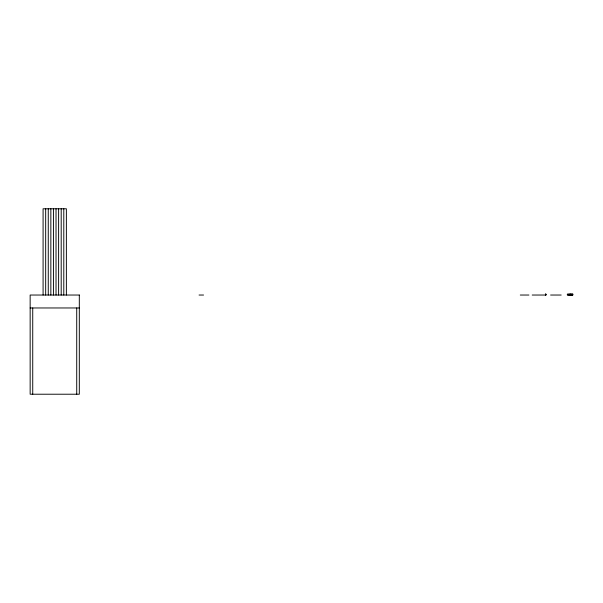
<?xml version="1.0" encoding="UTF-8"?>
<svg xmlns="http://www.w3.org/2000/svg" width="603" height="603" viewBox="0 0 603 603"><rect width="100%" height="100%" fill="white"/><g stroke="black" fill="none" stroke-linecap="round" stroke-linejoin="round"><path stroke-width="0.9" d="M545.496 294.166L545.926 294.166L545.926 295.033L545.496 295.033L545.496 294.166L545.549 295.033M199.05 295.033L203.558 295.033M520.299 295.033L528.921 295.033M532.193 295.033L545.127 295.033M550.599 295.033L561.182 295.033M30.15 307.967L79.31 307.967M572.398 294.166L572.398 295.033M572.239 294.166L572.239 295.033M571.659 294.166L571.561 295.033M571.192 294.166L571.192 295.033M571.071 294.166L571.071 295.033M570.747 294.166L570.747 295.033M570.664 294.166L570.664 295.033M570.31 294.166L570.31 295.033M569.843 294.166L569.843 295.033M569.134 294.166L569.134 295.033M568.539 294.166L568.531 295.033M567.838 294.166L567.838 295.033M545.873 294.166L545.873 295.033M545.745 294.166L545.745 295.033M76.724 307.967L76.724 394.219M66.375 295.033L66.375 208.781L43.084 208.781L43.084 295.033M63.79 208.781L63.79 295.033M61.197 208.781L61.197 295.033M58.612 208.781L58.612 295.033M56.026 208.781L56.026 295.033M53.433 208.781L53.433 295.033M50.848 208.781L50.848 295.033M48.263 208.781L48.263 295.033M45.677 208.781L45.677 295.033M32.735 307.967L32.735 394.219M572.85 294.166L567.34 294.166L567.34 295.033L572.85 295.033L572.85 294.166M79.31 295.033L30.15 295.033L30.15 394.219L79.31 394.219L79.31 295.033M569.684 295.033L569.684 294.166L569.616 295.033"/></g></svg>
